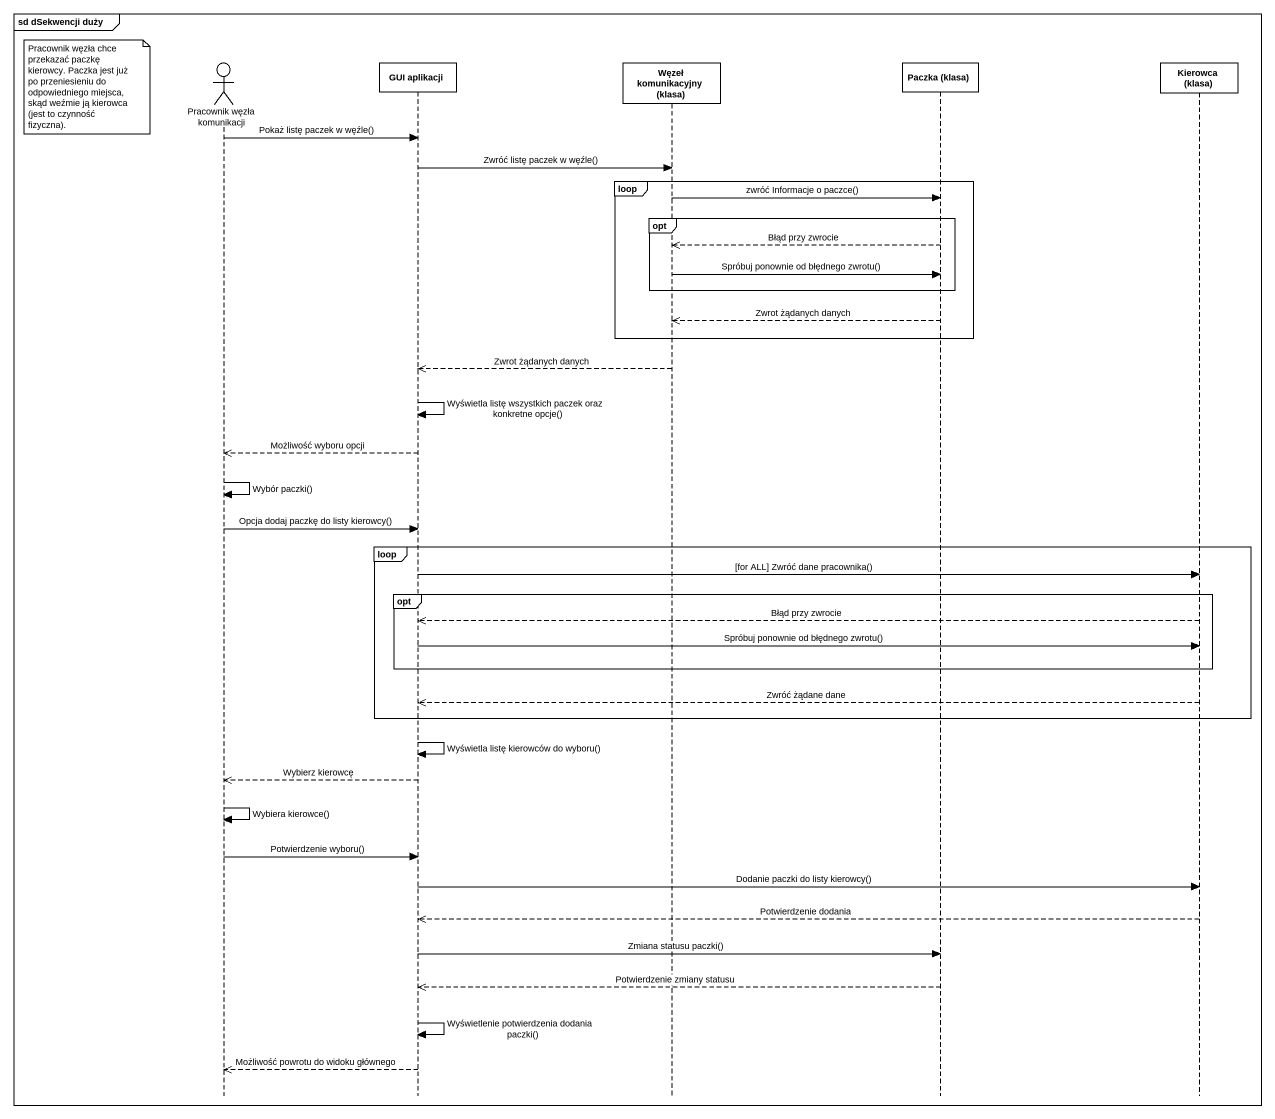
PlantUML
@startuml
mainframe sd dSekwencji duży
hide footbox
actor "Pracownik węzła komunikacji" as Pracownik_węzła_komunikacji
participant "GUI aplikacji" as GUI_aplikacji
participant "Węzeł komunikacyjny (klasa)" as Węzeł_komunikacyjny_klasa
participant "Paczka (klasa)" as Paczka_klasa
participant "Kierowca (klasa)" as Kierowca_klasa

note left of Pracownik_węzła_komunikacji : Pracownik węzła chce przekazać paczkę kierowcy. Paczka jest już po przeniesieniu do odpowiedniego miejsca, skąd weźmie ją kierowca (jest to czynność fizyczna).
Pracownik_węzła_komunikacji -> GUI_aplikacji : Pokaż listę paczek w węźle()
GUI_aplikacji -> Węzeł_komunikacyjny_klasa : Zwróć listę paczek w węźle()
loop
  Węzeł_komunikacyjny_klasa -> Paczka_klasa : zwróć Informacje o paczce()
  opt
    Paczka_klasa -->> Węzeł_komunikacyjny_klasa : Błąd przy zwrocie
    Węzeł_komunikacyjny_klasa -> Paczka_klasa : Spróbuj ponownie od błędnego zwrotu()
  end
  Paczka_klasa -->> Węzeł_komunikacyjny_klasa : Zwrot żądanych danych
end
Węzeł_komunikacyjny_klasa -->> GUI_aplikacji : Zwrot żądanych danych
GUI_aplikacji -> GUI_aplikacji : Wyświetla listę wszystkich paczek oraz konkretne opcje()
GUI_aplikacji -->> Pracownik_węzła_komunikacji : Możliwość wyboru opcji
Pracownik_węzła_komunikacji -> Pracownik_węzła_komunikacji : Wybór paczki()
Pracownik_węzła_komunikacji -> GUI_aplikacji : Opcja dodaj paczkę do listy kierowcy()
loop
  GUI_aplikacji -> Kierowca_klasa : [for ALL] Zwróć dane pracownika()
  opt
    Kierowca_klasa -->> GUI_aplikacji : Błąd przy zwrocie
    GUI_aplikacji -> Kierowca_klasa : Spróbuj ponownie od błędnego zwrotu()
  end
  Kierowca_klasa -->> GUI_aplikacji : Zwróć żądane dane
end
GUI_aplikacji -> GUI_aplikacji : Wyświetla listę kierowców do wyboru()
GUI_aplikacji -->> Pracownik_węzła_komunikacji : Wybierz kierowcę
Pracownik_węzła_komunikacji -> Pracownik_węzła_komunikacji : Wybiera kierowce()
Pracownik_węzła_komunikacji -> GUI_aplikacji : Potwierdzenie wyboru()
GUI_aplikacji -> Kierowca_klasa : Dodanie paczki do listy kierowcy()
Kierowca_klasa -->> GUI_aplikacji : Potwierdzenie dodania
GUI_aplikacji -> Paczka_klasa : Zmiana statusu paczki()
Paczka_klasa -->> GUI_aplikacji : Potwierdzenie zmiany statusu
GUI_aplikacji -> GUI_aplikacji : Wyświetlenie potwierdzenia dodania paczki()
GUI_aplikacji -->> Pracownik_węzła_komunikacji : Możliwość powrotu do widoku głównego
@enduml
